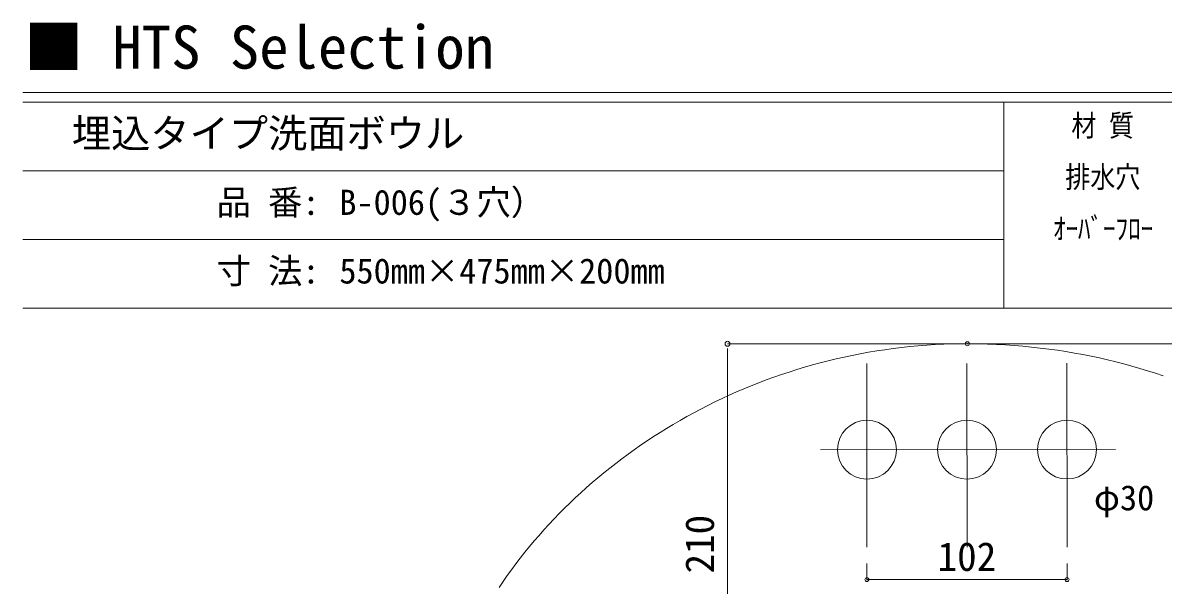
# Model space of a CAD drawing. Units: millimetres, scale not verified. Extents: x -1002 to 1010, y -687 to 676.
# Drawn here: x -1002 to -421, y 389 to 676 of the extents above; entities that cross this region are included whole.
import ezdxf
from ezdxf.enums import TextEntityAlignment as Align

# ---------------------------------------------------------------- set-up
doc = ezdxf.new("R2010")
doc.units = ezdxf.units.MM
doc.header["$LTSCALE"] = 5
doc.header["$PDMODE"] = 32
doc.header["$PDSIZE"] = 2
doc.layers.add('0-0', color=7, linetype='Continuous', lineweight=15)
doc.layers.add('F-0', color=7, linetype='Continuous', lineweight=15)
doc.styles.add('ＭＳ ゴシック', font='')
doc.styles.get('ＭＳ ゴシック').set_extended_font_data('MS Gothic')

# ---------------------------------------------------------------- blocks, each defined once
blk = doc.blocks.new('_DOT')
at = {"layer": '0-0'}
blk.add_line((-0.5, 0), (-1, 0), dxfattribs=at)
blk.add_circle((0, 0), 0.25, dxfattribs=at)
blk.add_circle((0, 0), 0.25, dxfattribs=at)

msp = doc.modelspace()

# ---------------------------------------------------------------- linework, layer by layer
at = {"layer": 'F-0'}
for p, q in [((1002.034, 640.036), (-1002.086, 640.036)), ((1002.034, 635.036), (-1002.086, 635.036)), ((-502.086, 635.036), (-502.086, 530.036)), ((-502.086, 600.036), (-1002.086, 600.036)), ((-502.086, 565.036), (-1002.086, 565.036)), ((1002.034, 530.036), (-1002.086, 530.036)), ((-525.763, 511.92), (-642.94, 511.92)), ((-515.763, 511.92), (-162.974, 511.92)), ((-642.94, 506.92), (-642.94, 306.92)), ((-571.964, 501.856), (-571.881, 408.18)), ((-520.964, 501.901), (-520.881, 408.225)), ((-469.964, 501.946), (-469.881, 408.27)), ((-595.542, 457.854), (-445.211, 457.987))]:
    msp.add_line(p, q, dxfattribs=at)
at = {"layer": 'F-0', "color": 4, "lineweight": 9}
for p, q in [((-571.925, 391.686), (-571.925, 399.91)), ((-469.925, 391.686), (-469.925, 399.91)), ((-571.925, 391.686), (-469.925, 391.686))]:
    msp.add_line(p, q, dxfattribs=at)
at = {"layer": 'F-0', "lineweight": 18}
for points in [[(-627.082, 491.982), (-623.257, 493.442), (-619.404, 494.842), (-615.522, 496.202), (-611.612, 497.502), (-607.676, 498.752), (-603.713, 499.952), (-599.724, 501.102), (-595.71, 502.192), (-591.67, 503.222), (-587.606, 504.212), (-583.518, 505.132), (-579.407, 506.002), (-575.273, 506.812), (-571.116, 507.572), (-566.937, 508.272), (-562.737, 508.902), (-558.515, 509.482), (-554.274, 510.002), (-550.012, 510.462), (-545.731, 510.862), (-541.431, 511.192), (-537.112, 511.462), (-532.776, 511.672), (-528.422, 511.822), (-524.052, 511.902), (-519.61, 511.922), (-515.012, 511.872), (-510.44, 511.752), (-505.893, 511.582), (-501.372, 511.342), (-496.877, 511.032), (-492.409, 510.672), (-487.968, 510.242), (-483.554, 509.752), (-479.169, 509.202), (-474.811, 508.592), (-470.483, 507.922), (-466.183, 507.202), (-461.912, 506.412)], [(-461.912, 506.412), (-457.672, 505.572), (-453.461, 504.682), (-449.281, 503.722), (-445.132, 502.712), (-441.014, 501.652), (-436.928, 500.532), (-432.874, 499.362), (-428.852, 498.132), (-424.863, 496.862), (-420.907, 495.532)], [(-748.577, 402.642), (-746.262, 405.572), (-743.898, 408.482), (-741.486, 411.362), (-739.027, 414.212), (-736.521, 417.032), (-733.969, 419.832), (-731.371, 422.592), (-728.728, 425.332), (-726.039, 428.042), (-723.307, 430.712), (-720.531, 433.352), (-717.711, 435.962), (-714.849, 438.542), (-711.945, 441.092), (-708.999, 443.602), (-706.011, 446.072), (-702.983, 448.512), (-699.914, 450.912), (-696.806, 453.282), (-693.659, 455.612), (-690.473, 457.902), (-687.249, 460.162), (-683.987, 462.372), (-680.687, 464.552), (-677.352, 466.682), (-673.979, 468.772), (-670.572, 470.832), (-667.129, 472.842), (-663.651, 474.802), (-660.14, 476.732), (-656.595, 478.612), (-653.016, 480.442), (-649.405, 482.232), (-645.762, 483.972), (-642.087, 485.672), (-638.381, 487.322), (-634.645, 488.922), (-630.878, 490.482), (-627.082, 491.982)], [(-759.412, 387.602), (-757.346, 390.662), (-755.229, 393.692), (-753.061, 396.702), (-750.844, 399.682), (-748.577, 402.642)]]:
    msp.add_lwpolyline(points, dxfattribs=at)
at = {"layer": 'F-0'}
for centre in [(-571.925, 457.875), (-520.925, 457.92), (-469.925, 457.965)]:
    msp.add_circle(centre, 15, dxfattribs=at)
msp.add_point((-520.763, 511.92), dxfattribs=at)
msp.add_point((-520.763, 511.92), dxfattribs=at)
at = {"layer": 'F-0', "color": 6}
for p in [(-571.925, 391.686), (-469.925, 391.686)]:
    msp.add_point(p, dxfattribs=at)

# ---------------------------------------------------------------- block references
at = {"layer": 'F-0', "xscale": 5, "yscale": 5, "rotation": 90}
msp.add_blockref('_DOT', (-642.94, 511.92), dxfattribs=at)

# ---------------------------------------------------------------- texts
at = {"layer": 'F-0', "style": 'ＭＳ ゴシック'}
for s, height, p in [('■ HTS Selection', 21.99, (-1001.367, 645.583)), ('埋込タイプ洗面ボウル', 14.66, (-977.086, 607.536)), ('品 番:', 12.83, (-903.336, 573.786)), ('B-006(３穴）', 12.83, (-840.774, 573.786)), ('寸 法:', 12.83, (-903.336, 538.786)), ('550mm×475mm×200mm', 12.83, (-840.774, 538.786)), ('φ30', 12.83, (-456.231, 423.123)), ('102', 14.66, (-535.925, 391.686))]:
    msp.add_text(s, height=height, dxfattribs=at).set_placement(p, align=Align.BOTTOM_LEFT)
at = {"layer": 'F-0', "style": 'ＭＳ ゴシック', "width": 0.85}
for s, p in [('材 質', (-467.711, 614.411)), ('排水穴', (-470.836, 588.161)), ('ｵｰﾊﾞｰﾌﾛｰ', (-477.086, 561.911))]:
    msp.add_text(s, height=11, dxfattribs=at).set_placement(p, align=Align.BOTTOM_LEFT)
at = {"layer": 'F-0', "style": 'ＭＳ ゴシック'}
msp.add_text('210', height=14.66, rotation=90, dxfattribs=at).set_placement((-645.44, 394.769), align=Align.BOTTOM_LEFT)

doc.saveas('drawing.dxf')
